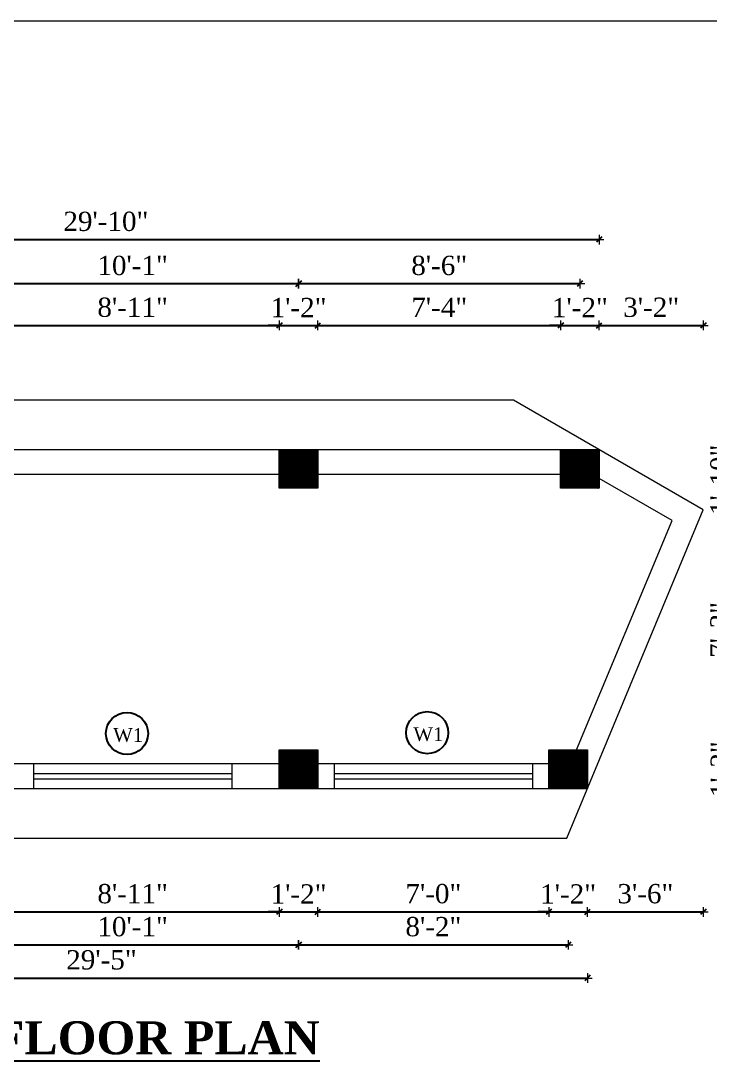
# Model space of a CAD drawing. Header units: inches. Extents: x 20273 to 45441, y -4696 to -1121.
# Drawn here: x 43863.9 to 44114.1, y -2826.3 to -2446.2 of the extents above; entities that cross this region are included whole.
import ezdxf

# ---------------------------------------------------------------- set-up
doc = ezdxf.new("R2010")
doc.units = ezdxf.units.IN
doc.header["$LTSCALE"] = 5
doc.header["$MEASUREMENT"] = 0
for name, color, linetype, lineweight in [('A-WALL', 7, 'Continuous', 9), ('Dimension', 7, 'Continuous', 18), ('ele1', 21, 'Continuous', 20)]:
    doc.layers.add(name, color=color, linetype=linetype, lineweight=lineweight)
doc.layers.add('dim line', color=7, linetype='Continuous', lineweight=15, true_color=0xfab2b2)
doc.layers.add('TEXT', color=6, linetype='Continuous')
doc.styles.add('ordinary', font='times.ttf')
doc.dimstyles.new('Copy of 96', dxfattribs={"dimtxt": 7, "dimasz": 4, "dimexe": 0.5, "dimexo": 0.5, "dimgap": 3, "dimtad": 1, "dimdec": 1, "dimzin": 11, "dimdsep": 46, "dimlunit": 4, "dimtxsty": 'ordinary', "dimblk": 'OBLIQUE', "dimcen": 0.09, "dimse1": 1, "dimse2": 1, "dimclrt": 6, "dimazin": 0, "dimtfac": 1, "dimtdec": 1, "dimtix": 1, "dimtmove": 2, "dimatfit": 3, "dimldrblk": 'leader', "dimfxl": 0.5, "dimfxlon": 1, "dimtolj": 1, "dimtzin": 0, "dimarcsym": 0})
pattern_1 = [(45, (17596.34578, 1062.78291), (-0.08838834765, 0.08838834765), [])]

# ---------------------------------------------------------------- blocks, each defined once
blk = doc.blocks.new('oblique')
at = {"color": 0, "lineweight": -2}
blk.add_line((0.25, 0.25), (-0.25, -0.25), dxfattribs=at)
at = {"layer": 'dim line', "lineweight": 9}
for p, q in [((-0.4375, 0), (0.4375, 0)), ((0, 0.4375), (0, -0.4375))]:
    blk.add_line(p, q, dxfattribs=at)
blk = doc.blocks.new('*D604')
at = {"layer": 'A-WALL', "color": 0, "lineweight": -2, "ltscale": 5, "transparency": 16777216}
blk.add_line((43851.23, -2769.6), (43957.73, -2769.6), dxfattribs=at)
at = {"layer": 'Defpoints', "color": 0, "ltscale": 5, "transparency": 16777216}
for p in [(43851.23, -2724.82), (43957.73, -2724.82), (43957.73, -2769.6)]:
    blk.add_point(p, dxfattribs=at)
at = {"layer": 'A-WALL', "color": 0, "lineweight": -2, "ltscale": 5, "transparency": 16777216, "xscale": 4, "yscale": 4, "zscale": 4, "rotation": 180}
blk.add_blockref('oblique', (43851.23, -2769.6), dxfattribs=at)
at = {"layer": 'A-WALL', "color": 0, "lineweight": -2, "ltscale": 5, "transparency": 16777216, "xscale": 4, "yscale": 4, "zscale": 4}
blk.add_blockref('oblique', (43957.73, -2769.6), dxfattribs=at)
at = {"layer": 'A-WALL', "color": 6, "ltscale": 5, "transparency": 16777216, "insert": (43904.48, -2763.04), "char_height": 7, "attachment_point": 5, "style": 'ordinary'}
blk.add_mtext('\\A1;8\'-11"', dxfattribs=at)
blk = doc.blocks.new('_OBLIQUE')
at = {"color": 0, "linetype": 'ByBlock'}
blk.add_line((-0.5, -0.5), (0.5, 0.5), dxfattribs=at)
blk = doc.blocks.new('leader')
at = {"layer": 'Dimension'}
for p, q in [((0, -4.328), (0, 4.328)), ((-4.424, 0), (4.424, 0))]:
    blk.add_line(p, q, dxfattribs=at)
blk = doc.blocks.new('*D605')
at = {"layer": 'A-WALL', "color": 0, "lineweight": -2, "ltscale": 5, "transparency": 16777216}
for p, q in [((43957.73, -2769.6), (43953.73, -2769.6)), ((43957.73, -2769.6), (43971.73, -2769.6)), ((43971.73, -2769.6), (43975.73, -2769.6))]:
    blk.add_line(p, q, dxfattribs=at)
at = {"layer": 'Defpoints', "color": 0, "ltscale": 5, "transparency": 16777216}
for p in [(43957.73, -2724.82), (43971.73, -2724.82), (43971.73, -2769.6)]:
    blk.add_point(p, dxfattribs=at)
at = {"layer": 'A-WALL', "color": 0, "lineweight": -2, "ltscale": 5, "transparency": 16777216, "xscale": 4, "yscale": 4, "zscale": 4}
blk.add_blockref('oblique', (43957.73, -2769.6), dxfattribs=at)
at = {"layer": 'A-WALL', "color": 0, "lineweight": -2, "ltscale": 5, "transparency": 16777216, "xscale": 4, "yscale": 4, "zscale": 4, "rotation": 180}
blk.add_blockref('oblique', (43971.73, -2769.6), dxfattribs=at)
at = {"layer": 'A-WALL', "color": 6, "ltscale": 5, "transparency": 16777216, "insert": (43964.73, -2763.1), "char_height": 7, "attachment_point": 5, "style": 'ordinary'}
blk.add_mtext('\\A1;1\'-2"', dxfattribs=at)
blk = doc.blocks.new('*D606')
at = {"layer": 'A-WALL', "color": 0, "lineweight": -2, "ltscale": 5, "transparency": 16777216}
blk.add_line((43971.73, -2769.6), (44055.6, -2769.6), dxfattribs=at)
at = {"layer": 'Defpoints', "color": 0, "ltscale": 5, "transparency": 16777216}
for p in [(43971.73, -2724.82), (44055.6, -2724.82), (44055.6, -2769.6)]:
    blk.add_point(p, dxfattribs=at)
at = {"layer": 'A-WALL', "color": 0, "lineweight": -2, "ltscale": 5, "transparency": 16777216, "xscale": 4, "yscale": 4, "zscale": 4, "rotation": 180}
blk.add_blockref('oblique', (43971.73, -2769.6), dxfattribs=at)
at = {"layer": 'A-WALL', "color": 0, "lineweight": -2, "ltscale": 5, "transparency": 16777216, "xscale": 4, "yscale": 4, "zscale": 4}
blk.add_blockref('oblique', (44055.6, -2769.6), dxfattribs=at)
at = {"layer": 'A-WALL', "color": 6, "ltscale": 5, "transparency": 16777216, "insert": (44013.67, -2763.03), "char_height": 7, "attachment_point": 5, "style": 'ordinary'}
blk.add_mtext('\\A1;7\'-0"', dxfattribs=at)
blk = doc.blocks.new('*D607')
at = {"layer": 'A-WALL', "color": 0, "lineweight": -2, "ltscale": 5, "transparency": 16777216}
for p, q in [((44055.6, -2769.6), (44051.6, -2769.6)), ((44055.6, -2769.6), (44069.6, -2769.6)), ((44069.6, -2769.6), (44073.6, -2769.6))]:
    blk.add_line(p, q, dxfattribs=at)
at = {"layer": 'Defpoints', "color": 0, "ltscale": 5, "transparency": 16777216}
for p in [(44055.6, -2724.82), (44069.6, -2724.82), (44069.6, -2769.6)]:
    blk.add_point(p, dxfattribs=at)
at = {"layer": 'A-WALL', "color": 0, "lineweight": -2, "ltscale": 5, "transparency": 16777216, "xscale": 4, "yscale": 4, "zscale": 4}
blk.add_blockref('oblique', (44055.6, -2769.6), dxfattribs=at)
at = {"layer": 'A-WALL', "color": 0, "lineweight": -2, "ltscale": 5, "transparency": 16777216, "xscale": 4, "yscale": 4, "zscale": 4, "rotation": 180}
blk.add_blockref('oblique', (44069.6, -2769.6), dxfattribs=at)
at = {"layer": 'A-WALL', "color": 6, "ltscale": 5, "transparency": 16777216, "insert": (44062.6, -2763.1), "char_height": 7, "attachment_point": 5, "style": 'ordinary'}
blk.add_mtext('\\A1;1\'-2"', dxfattribs=at)
blk = doc.blocks.new('*D609')
at = {"layer": 'A-WALL', "color": 0, "lineweight": -2, "ltscale": 5, "transparency": 16777216}
blk.add_line((43844.23, -2781.57), (43964.73, -2781.57), dxfattribs=at)
at = {"layer": 'Defpoints', "color": 0, "ltscale": 5, "transparency": 16777216}
for p in [(43844.23, -2717.82), (43964.73, -2717.82), (43964.73, -2781.57)]:
    blk.add_point(p, dxfattribs=at)
at = {"layer": 'A-WALL', "color": 0, "lineweight": -2, "ltscale": 5, "transparency": 16777216, "xscale": 4, "yscale": 4, "zscale": 4, "rotation": 180}
blk.add_blockref('oblique', (43844.23, -2781.57), dxfattribs=at)
at = {"layer": 'A-WALL', "color": 0, "lineweight": -2, "ltscale": 5, "transparency": 16777216, "xscale": 4, "yscale": 4, "zscale": 4}
blk.add_blockref('oblique', (43964.73, -2781.57), dxfattribs=at)
at = {"layer": 'A-WALL', "color": 6, "ltscale": 5, "transparency": 16777216, "insert": (43904.48, -2775.01), "char_height": 7, "attachment_point": 5, "style": 'ordinary'}
blk.add_mtext('\\A1;10\'-1"', dxfattribs=at)
blk = doc.blocks.new('*D610')
at = {"layer": 'A-WALL', "color": 0, "lineweight": -2, "ltscale": 5, "transparency": 16777216}
blk.add_line((43964.73, -2781.57), (44062.6, -2781.57), dxfattribs=at)
at = {"layer": 'Defpoints', "color": 0, "ltscale": 5, "transparency": 16777216}
for p in [(43964.73, -2717.82), (44062.6, -2717.82), (44062.6, -2781.57)]:
    blk.add_point(p, dxfattribs=at)
at = {"layer": 'A-WALL', "color": 0, "lineweight": -2, "ltscale": 5, "transparency": 16777216, "xscale": 4, "yscale": 4, "zscale": 4, "rotation": 180}
blk.add_blockref('oblique', (43964.73, -2781.57), dxfattribs=at)
at = {"layer": 'A-WALL', "color": 0, "lineweight": -2, "ltscale": 5, "transparency": 16777216, "xscale": 4, "yscale": 4, "zscale": 4}
blk.add_blockref('oblique', (44062.6, -2781.57), dxfattribs=at)
at = {"layer": 'A-WALL', "color": 6, "ltscale": 5, "transparency": 16777216, "insert": (44013.67, -2775.01), "char_height": 7, "attachment_point": 5, "style": 'ordinary'}
blk.add_mtext('\\A1;8\'-2"', dxfattribs=at)
blk = doc.blocks.new('*D611')
at = {"layer": 'A-WALL', "color": 0, "lineweight": -2, "ltscale": 5, "transparency": 16777216}
blk.add_line((43716.73, -2793.62), (44069.6, -2793.62), dxfattribs=at)
at = {"layer": 'Defpoints', "color": 0, "ltscale": 5, "transparency": 16777216}
for p in [(43716.73, -2724.82), (44069.6, -2724.82), (44069.6, -2793.62)]:
    blk.add_point(p, dxfattribs=at)
at = {"layer": 'A-WALL', "color": 0, "lineweight": -2, "ltscale": 5, "transparency": 16777216, "xscale": 4, "yscale": 4, "zscale": 4, "rotation": 180}
blk.add_blockref('oblique', (43716.73, -2793.62), dxfattribs=at)
at = {"layer": 'A-WALL', "color": 0, "lineweight": -2, "ltscale": 5, "transparency": 16777216, "xscale": 4, "yscale": 4, "zscale": 4}
blk.add_blockref('oblique', (44069.6, -2793.62), dxfattribs=at)
at = {"layer": 'A-WALL', "color": 6, "ltscale": 5, "transparency": 16777216, "insert": (43893.17, -2787.05), "char_height": 7, "attachment_point": 5, "style": 'ordinary'}
blk.add_mtext('\\A1;29\'-5"', dxfattribs=at)
blk = doc.blocks.new('*D620')
at = {"layer": 'A-WALL', "color": 0, "lineweight": -2, "ltscale": 5, "transparency": 16777216}
blk.add_line((43851.23, -2556.72), (43957.73, -2556.72), dxfattribs=at)
at = {"layer": 'Defpoints', "color": 0, "ltscale": 5, "transparency": 16777216}
for p in [(43957.73, -2556.72), (43851.23, -2601.83), (43957.73, -2601.83)]:
    blk.add_point(p, dxfattribs=at)
at = {"layer": 'A-WALL', "color": 0, "lineweight": -2, "ltscale": 5, "transparency": 16777216, "xscale": 4, "yscale": 4, "zscale": 4, "rotation": 180}
blk.add_blockref('oblique', (43851.23, -2556.72), dxfattribs=at)
at = {"layer": 'A-WALL', "color": 0, "lineweight": -2, "ltscale": 5, "transparency": 16777216, "xscale": 4, "yscale": 4, "zscale": 4}
blk.add_blockref('oblique', (43957.73, -2556.72), dxfattribs=at)
at = {"layer": 'A-WALL', "color": 6, "ltscale": 5, "transparency": 16777216, "insert": (43904.48, -2550.16), "char_height": 7, "attachment_point": 5, "style": 'ordinary'}
blk.add_mtext('\\A1;8\'-11"', dxfattribs=at)
blk = doc.blocks.new('*D621')
at = {"layer": 'A-WALL', "color": 0, "lineweight": -2, "ltscale": 5, "transparency": 16777216}
for p, q in [((43957.73, -2556.72), (43953.73, -2556.72)), ((43957.73, -2556.72), (43971.73, -2556.72)), ((43971.73, -2556.72), (43975.73, -2556.72))]:
    blk.add_line(p, q, dxfattribs=at)
at = {"layer": 'Defpoints', "color": 0, "ltscale": 5, "transparency": 16777216}
for p in [(43971.73, -2556.72), (43957.73, -2601.83), (43971.73, -2601.83)]:
    blk.add_point(p, dxfattribs=at)
at = {"layer": 'A-WALL', "color": 0, "lineweight": -2, "ltscale": 5, "transparency": 16777216, "xscale": 4, "yscale": 4, "zscale": 4}
blk.add_blockref('oblique', (43957.73, -2556.72), dxfattribs=at)
at = {"layer": 'A-WALL', "color": 0, "lineweight": -2, "ltscale": 5, "transparency": 16777216, "xscale": 4, "yscale": 4, "zscale": 4, "rotation": 180}
blk.add_blockref('oblique', (43971.73, -2556.72), dxfattribs=at)
at = {"layer": 'A-WALL', "color": 6, "ltscale": 5, "transparency": 16777216, "insert": (43964.73, -2550.22), "char_height": 7, "attachment_point": 5, "style": 'ordinary'}
blk.add_mtext('\\A1;1\'-2"', dxfattribs=at)
blk = doc.blocks.new('*D622')
at = {"layer": 'A-WALL', "color": 0, "lineweight": -2, "ltscale": 5, "transparency": 16777216}
blk.add_line((43971.73, -2556.72), (44059.86, -2556.72), dxfattribs=at)
at = {"layer": 'Defpoints', "color": 0, "ltscale": 5, "transparency": 16777216}
for p in [(44059.86, -2556.72), (43971.73, -2601.83), (44059.86, -2601.83)]:
    blk.add_point(p, dxfattribs=at)
at = {"layer": 'A-WALL', "color": 0, "lineweight": -2, "ltscale": 5, "transparency": 16777216, "xscale": 4, "yscale": 4, "zscale": 4, "rotation": 180}
blk.add_blockref('oblique', (43971.73, -2556.72), dxfattribs=at)
at = {"layer": 'A-WALL', "color": 0, "lineweight": -2, "ltscale": 5, "transparency": 16777216, "xscale": 4, "yscale": 4, "zscale": 4}
blk.add_blockref('oblique', (44059.86, -2556.72), dxfattribs=at)
at = {"layer": 'A-WALL', "color": 6, "ltscale": 5, "transparency": 16777216, "insert": (44015.8, -2550.15), "char_height": 7, "attachment_point": 5, "style": 'ordinary'}
blk.add_mtext('\\A1;7\'-4"', dxfattribs=at)
blk = doc.blocks.new('*D623')
at = {"layer": 'A-WALL', "color": 0, "lineweight": -2, "ltscale": 5, "transparency": 16777216}
for p, q in [((44059.86, -2556.72), (44055.86, -2556.72)), ((44059.86, -2556.72), (44073.86, -2556.72)), ((44073.86, -2556.72), (44077.86, -2556.72))]:
    blk.add_line(p, q, dxfattribs=at)
at = {"layer": 'Defpoints', "color": 0, "ltscale": 5, "transparency": 16777216}
for p in [(44073.86, -2556.72), (44059.86, -2601.83), (44073.86, -2601.83)]:
    blk.add_point(p, dxfattribs=at)
at = {"layer": 'A-WALL', "color": 0, "lineweight": -2, "ltscale": 5, "transparency": 16777216, "xscale": 4, "yscale": 4, "zscale": 4}
blk.add_blockref('oblique', (44059.86, -2556.72), dxfattribs=at)
at = {"layer": 'A-WALL', "color": 0, "lineweight": -2, "ltscale": 5, "transparency": 16777216, "xscale": 4, "yscale": 4, "zscale": 4, "rotation": 180}
blk.add_blockref('oblique', (44073.86, -2556.72), dxfattribs=at)
at = {"layer": 'A-WALL', "color": 6, "ltscale": 5, "transparency": 16777216, "insert": (44066.86, -2550.22), "char_height": 7, "attachment_point": 5, "style": 'ordinary'}
blk.add_mtext('\\A1;1\'-2"', dxfattribs=at)
blk = doc.blocks.new('*D624')
at = {"layer": 'A-WALL', "color": 0, "lineweight": -2, "ltscale": 5, "transparency": 16777216}
blk.add_line((44073.86, -2556.72), (44111.67, -2556.72), dxfattribs=at)
at = {"layer": 'Defpoints', "color": 0, "ltscale": 5, "transparency": 16777216}
for p in [(44111.67, -2556.72), (44073.86, -2601.83), (44111.67, -2623.68)]:
    blk.add_point(p, dxfattribs=at)
at = {"layer": 'A-WALL', "color": 0, "lineweight": -2, "ltscale": 5, "transparency": 16777216, "xscale": 4, "yscale": 4, "zscale": 4, "rotation": 180}
blk.add_blockref('oblique', (44073.86, -2556.72), dxfattribs=at)
at = {"layer": 'A-WALL', "color": 0, "lineweight": -2, "ltscale": 5, "transparency": 16777216, "xscale": 4, "yscale": 4, "zscale": 4}
blk.add_blockref('oblique', (44111.67, -2556.72), dxfattribs=at)
at = {"layer": 'A-WALL', "color": 6, "ltscale": 5, "transparency": 16777216, "insert": (44092.76, -2550.16), "char_height": 7, "attachment_point": 5, "style": 'ordinary'}
blk.add_mtext('\\A1;3\'-2"', dxfattribs=at)
blk = doc.blocks.new('*D585')
at = {"layer": 'A-WALL', "color": 0, "lineweight": -2, "ltscale": 5, "transparency": 16777216}
blk.add_line((44069.6, -2769.6), (44111.67, -2769.6), dxfattribs=at)
at = {"layer": 'Defpoints', "color": 0, "ltscale": 5, "transparency": 16777216}
for p in [(44111.67, -2623.68), (44069.6, -2724.82), (44111.67, -2769.6)]:
    blk.add_point(p, dxfattribs=at)
at = {"layer": 'A-WALL', "color": 0, "lineweight": -2, "ltscale": 5, "transparency": 16777216, "xscale": 4, "yscale": 4, "zscale": 4, "rotation": 180}
blk.add_blockref('oblique', (44069.6, -2769.6), dxfattribs=at)
at = {"layer": 'A-WALL', "color": 0, "lineweight": -2, "ltscale": 5, "transparency": 16777216, "xscale": 4, "yscale": 4, "zscale": 4}
blk.add_blockref('oblique', (44111.67, -2769.6), dxfattribs=at)
at = {"layer": 'A-WALL', "color": 6, "ltscale": 5, "transparency": 16777216, "insert": (44090.64, -2763.04), "char_height": 7, "attachment_point": 5, "style": 'ordinary'}
blk.add_mtext('\\A1;3\'-6"', dxfattribs=at)
blk = doc.blocks.new('*D587')
at = {"layer": 'A-WALL', "color": 0, "lineweight": -2, "ltscale": 5, "transparency": 16777216}
blk.add_line((43844.23, -2541.54), (43964.73, -2541.54), dxfattribs=at)
at = {"layer": 'Defpoints', "color": 0, "ltscale": 5, "transparency": 16777216}
for p in [(43964.73, -2541.54), (43844.23, -2608.83), (43964.73, -2608.83)]:
    blk.add_point(p, dxfattribs=at)
at = {"layer": 'A-WALL', "color": 0, "lineweight": -2, "ltscale": 5, "transparency": 16777216, "xscale": 4, "yscale": 4, "zscale": 4, "rotation": 180}
blk.add_blockref('oblique', (43844.23, -2541.54), dxfattribs=at)
at = {"layer": 'A-WALL', "color": 0, "lineweight": -2, "ltscale": 5, "transparency": 16777216, "xscale": 4, "yscale": 4, "zscale": 4}
blk.add_blockref('oblique', (43964.73, -2541.54), dxfattribs=at)
at = {"layer": 'A-WALL', "color": 6, "ltscale": 5, "transparency": 16777216, "insert": (43904.48, -2534.98), "char_height": 7, "attachment_point": 5, "style": 'ordinary'}
blk.add_mtext('\\A1;10\'-1"', dxfattribs=at)
blk = doc.blocks.new('*D588')
at = {"layer": 'A-WALL', "color": 0, "lineweight": -2, "ltscale": 5, "transparency": 16777216}
blk.add_line((43964.73, -2541.54), (44066.86, -2541.54), dxfattribs=at)
at = {"layer": 'Defpoints', "color": 0, "ltscale": 5, "transparency": 16777216}
for p in [(44066.86, -2541.54), (43964.73, -2608.83), (44066.86, -2608.83)]:
    blk.add_point(p, dxfattribs=at)
at = {"layer": 'A-WALL', "color": 0, "lineweight": -2, "ltscale": 5, "transparency": 16777216, "xscale": 4, "yscale": 4, "zscale": 4, "rotation": 180}
blk.add_blockref('oblique', (43964.73, -2541.54), dxfattribs=at)
at = {"layer": 'A-WALL', "color": 0, "lineweight": -2, "ltscale": 5, "transparency": 16777216, "xscale": 4, "yscale": 4, "zscale": 4}
blk.add_blockref('oblique', (44066.86, -2541.54), dxfattribs=at)
at = {"layer": 'A-WALL', "color": 6, "ltscale": 5, "transparency": 16777216, "insert": (44015.8, -2534.98), "char_height": 7, "attachment_point": 5, "style": 'ordinary'}
blk.add_mtext('\\A1;8\'-6"', dxfattribs=at)
blk = doc.blocks.new('*D589')
at = {"layer": 'A-WALL', "color": 0, "lineweight": -2, "ltscale": 5, "transparency": 16777216}
blk.add_line((43715.69, -2525.54), (44073.86, -2525.54), dxfattribs=at)
at = {"layer": 'Defpoints', "color": 0, "ltscale": 5, "transparency": 16777216}
for p in [(44073.86, -2525.54), (43715.69, -2601.83), (44073.86, -2601.83)]:
    blk.add_point(p, dxfattribs=at)
at = {"layer": 'A-WALL', "color": 0, "lineweight": -2, "ltscale": 5, "transparency": 16777216, "xscale": 4, "yscale": 4, "zscale": 4, "rotation": 180}
blk.add_blockref('oblique', (43715.69, -2525.54), dxfattribs=at)
at = {"layer": 'A-WALL', "color": 0, "lineweight": -2, "ltscale": 5, "transparency": 16777216, "xscale": 4, "yscale": 4, "zscale": 4}
blk.add_blockref('oblique', (44073.86, -2525.54), dxfattribs=at)
at = {"layer": 'A-WALL', "color": 6, "ltscale": 5, "transparency": 16777216, "insert": (43894.77, -2518.97), "char_height": 7, "attachment_point": 5, "style": 'ordinary'}
blk.add_mtext('\\A1;29\'-10"', dxfattribs=at)
blk = doc.blocks.new('*D590')
at = {"layer": 'A-WALL', "color": 0, "lineweight": -2, "ltscale": 5, "transparency": 16777216}
for p, q in [((44124.31, -2710.82), (44124.31, -2706.82)), ((44124.31, -2724.82), (44124.31, -2710.82)), ((44124.31, -2724.82), (44124.31, -2728.82))]:
    blk.add_line(p, q, dxfattribs=at)
at = {"layer": 'Defpoints', "color": 0, "ltscale": 5, "transparency": 16777216}
for p in [(44069.6, -2710.82), (44124.31, -2710.82), (44069.6, -2724.82)]:
    blk.add_point(p, dxfattribs=at)
at = {"layer": 'A-WALL', "color": 0, "lineweight": -2, "ltscale": 5, "transparency": 16777216, "xscale": 4, "yscale": 4, "zscale": 4}
for p, rotation in [((44124.31, -2710.82), 270), ((44124.31, -2724.82), 90)]:
    blk.add_blockref('oblique', p, dxfattribs=dict(at, rotation=rotation))
at = {"layer": 'A-WALL', "color": 6, "ltscale": 5, "transparency": 16777216, "insert": (44117.81, -2717.82), "char_height": 7, "attachment_point": 5, "rotation": 90, "style": 'ordinary'}
blk.add_mtext('\\A1;1\'-2"', dxfattribs=at)
blk = doc.blocks.new('*D591')
at = {"layer": 'A-WALL', "color": 0, "lineweight": -2, "ltscale": 5, "transparency": 16777216}
blk.add_line((44124.31, -2710.82), (44124.31, -2623.68), dxfattribs=at)
at = {"layer": 'Defpoints', "color": 0, "ltscale": 5, "transparency": 16777216}
for p in [(44111.67, -2623.68), (44124.31, -2623.68), (44069.6, -2710.82)]:
    blk.add_point(p, dxfattribs=at)
at = {"layer": 'A-WALL', "color": 0, "lineweight": -2, "ltscale": 5, "transparency": 16777216, "xscale": 4, "yscale": 4, "zscale": 4}
for p, rotation in [((44124.31, -2623.68), 90), ((44124.31, -2710.82), 270)]:
    blk.add_blockref('oblique', p, dxfattribs=dict(at, rotation=rotation))
at = {"layer": 'A-WALL', "color": 6, "ltscale": 5, "transparency": 16777216, "insert": (44117.74, -2667.25), "char_height": 7, "attachment_point": 5, "rotation": 90, "style": 'ordinary'}
blk.add_mtext('\\A1;7\'-3"', dxfattribs=at)
blk = doc.blocks.new('*D592')
at = {"layer": 'A-WALL', "color": 0, "lineweight": -2, "ltscale": 5, "transparency": 16777216}
for p, q in [((44124.31, -2601.83), (44124.31, -2597.83)), ((44124.31, -2623.68), (44124.31, -2601.83)), ((44124.31, -2623.68), (44124.31, -2627.68))]:
    blk.add_line(p, q, dxfattribs=at)
at = {"layer": 'Defpoints', "color": 0, "ltscale": 5, "transparency": 16777216}
for p in [(44073.86, -2601.83), (44124.31, -2601.83), (44111.67, -2623.68)]:
    blk.add_point(p, dxfattribs=at)
at = {"layer": 'A-WALL', "color": 0, "lineweight": -2, "ltscale": 5, "transparency": 16777216, "xscale": 4, "yscale": 4, "zscale": 4}
for p, rotation in [((44124.31, -2601.83), 270), ((44124.31, -2623.68), 90)]:
    blk.add_blockref('oblique', p, dxfattribs=dict(at, rotation=rotation))
at = {"layer": 'A-WALL', "color": 6, "ltscale": 5, "transparency": 16777216, "insert": (44117.75, -2612.76), "char_height": 7, "attachment_point": 5, "rotation": 90, "style": 'ordinary'}
blk.add_mtext('\\A1;1\'-10"', dxfattribs=at)
blk = doc.blocks.new('*D593')
at = {"layer": 'A-WALL', "color": 0, "lineweight": -2, "ltscale": 5, "transparency": 16777216}
blk.add_line((44138.77, -2717.82), (44138.77, -2608.83), dxfattribs=at)
at = {"layer": 'Defpoints', "color": 0, "ltscale": 5, "transparency": 16777216}
for p in [(44066.86, -2608.83), (44138.77, -2608.83), (44062.6, -2717.82)]:
    blk.add_point(p, dxfattribs=at)
at = {"layer": 'A-WALL', "color": 0, "lineweight": -2, "ltscale": 5, "transparency": 16777216, "xscale": 4, "yscale": 4, "zscale": 4}
for p, rotation in [((44138.77, -2608.83), 90), ((44138.77, -2717.82), 270)]:
    blk.add_blockref('oblique', p, dxfattribs=dict(at, rotation=rotation))
at = {"layer": 'A-WALL', "color": 6, "ltscale": 5, "transparency": 16777216, "insert": (44132.2, -2663.32), "char_height": 7, "attachment_point": 5, "rotation": 90, "style": 'ordinary'}
blk.add_mtext('\\A1;9\'-1"', dxfattribs=at)
blk = doc.blocks.new('*D594')
at = {"layer": 'A-WALL', "color": 0, "lineweight": -2, "ltscale": 5, "transparency": 16777216}
blk.add_line((44155.63, -2724.82), (44155.63, -2601.83), dxfattribs=at)
at = {"layer": 'Defpoints', "color": 0, "ltscale": 5, "transparency": 16777216}
for p in [(44073.86, -2601.83), (44155.63, -2601.83), (44069.6, -2724.82)]:
    blk.add_point(p, dxfattribs=at)
at = {"layer": 'A-WALL', "color": 0, "lineweight": -2, "ltscale": 5, "transparency": 16777216, "xscale": 4, "yscale": 4, "zscale": 4}
for p, rotation in [((44155.63, -2601.83), 90), ((44155.63, -2724.82), 270)]:
    blk.add_blockref('oblique', p, dxfattribs=dict(at, rotation=rotation))
at = {"layer": 'A-WALL', "color": 6, "ltscale": 5, "transparency": 16777216, "insert": (44149.07, -2663.32), "char_height": 7, "attachment_point": 5, "rotation": 90, "style": 'ordinary'}
blk.add_mtext('\\A1;10\'-3"', dxfattribs=at)

msp = doc.modelspace()

# ---------------------------------------------------------------- hatches: boundary and pattern name
at = {"layer": 'A-WALL', "ltscale": 5}
h = msp.add_hatch(dxfattribs=at)
h.set_pattern_fill('ANSI31', color=256)
h.set_pattern_definition(pattern_1)
h.paths.add_polyline_path([(43971.73, -2615.83), (43971.73, -2601.83), (43957.73, -2601.83), (43957.73, -2615.83)])
h = msp.add_hatch(dxfattribs=at)
h.set_pattern_fill('ANSI31', color=256)
h.set_pattern_definition(pattern_1)
h.paths.add_polyline_path([(44073.86, -2601.83), (44059.86, -2601.83), (44059.86, -2615.83), (44073.86, -2615.83)])
h = msp.add_hatch(dxfattribs=at)
h.set_pattern_fill('ANSI31', color=256)
h.set_pattern_definition(pattern_1)
h.paths.add_polyline_path([(43957.73, -2724.82), (43971.73, -2724.82), (43971.73, -2710.82), (43957.73, -2710.82)])
h = msp.add_hatch(dxfattribs=at)
h.set_pattern_fill('ANSI31', color=256)
h.set_pattern_definition(pattern_1)
h.paths.add_polyline_path([(44069.6, -2710.82), (44055.6, -2710.82), (44055.6, -2724.82), (44069.6, -2724.82)])

# ---------------------------------------------------------------- linework, layer by layer
for p, q in [((44042.71, -2583.83), (43715.54, -2583.83)), ((44111.67, -2623.68), (44042.71, -2583.83)), ((44073.86, -2601.83), (43715.69, -2601.83)), ((43957.73, -2610.83), (43851.23, -2610.83)), ((44059.86, -2610.83), (43971.73, -2610.83)), ((44100.33, -2627.52), (44073.86, -2612.22)), ((44062.11, -2742.82), (44111.67, -2623.68)), ((44065.68, -2710.82), (44100.33, -2627.52)), ((43957.73, -2715.82), (43851.23, -2715.82)), ((43868.48, -2715.82), (43868.48, -2724.82)), ((43940.48, -2715.82), (43940.48, -2724.82)), ((44055.6, -2715.82), (43971.73, -2715.82)), ((43977.67, -2715.82), (43977.67, -2724.82)), ((44049.67, -2715.82), (44049.67, -2724.82)), ((43868.48, -2719.32), (43940.48, -2719.32)), ((43868.48, -2721.32), (43940.48, -2721.32)), ((43977.67, -2719.32), (44049.67, -2719.32)), ((43977.67, -2721.32), (44049.67, -2721.32)), ((43716.73, -2724.82), (44069.6, -2724.82)), ((43716.89, -2742.82), (44062.11, -2742.82))]:
    msp.add_line(p, q, dxfattribs=at)
for points in [[(43957.73, -2601.83), (43971.73, -2601.83), (43971.73, -2615.83), (43957.73, -2615.83)], [(44059.86, -2601.83), (44073.86, -2601.83), (44073.86, -2615.83), (44059.86, -2615.83)], [(43957.73, -2710.82), (43971.73, -2710.82), (43971.73, -2724.82), (43957.73, -2724.82)], [(44055.6, -2710.82), (44069.6, -2710.82), (44069.6, -2724.82), (44055.6, -2724.82)]]:
    msp.add_lwpolyline(points, close=True, dxfattribs=at)
at = {"layer": 'ele1'}
msp.add_lwpolyline([(42351.65, -2446.17), (45436.61, -2446.17), (45436.61, -4601.5), (42351.65, -4601.5)], close=True, dxfattribs=at)
msp.add_lwpolyline([(42351.65, -2446.17), (45436.61, -2446.17), (45436.61, -4601.5), (42351.65, -4601.5)], close=True, dxfattribs=at)
at = {"layer": 'TEXT'}
for centre in [(43902.44, -2704.84), (44011.45, -2704.55)]:
    msp.add_circle(centre, 7.64, dxfattribs=at)

# ---------------------------------------------------------------- texts
at = {"layer": 'TEXT', "style": 'ordinary'}
for p in [(44006.41, -2707.62), (43897.41, -2707.9)]:
    msp.add_text('W1', height=5, rotation=0.0004, dxfattribs=at).set_placement(p)
at = {"layer": 'TEXT', "insert": (43884.3, -2821.48), "char_height": 12, "width": 219.8151, "attachment_point": 8, "rotation": 359.9996, "style": 'ordinary'}
msp.add_mtext('{\\fTimes New Roman|b1|i0|c0|p18;\\LFIRST FLOOR PLAN}', dxfattribs=at)

# ---------------------------------------------------------------- dimensions: what is measured, and where the dimension line sits
at = {"layer": 'A-WALL', "ltscale": 5}
for base, p1, p2, picture, middle in [((44073.86, -2525.54), (43715.69, -2601.83), (44073.86, -2601.83), '*D589', (43894.77, -2518.97)), ((43964.73466245, -2541.54171865), (43844.23466245, -2608.82836372), (43964.73466245, -2608.82836372), '*D587', (43904.48466245, -2534.98115629)), ((44066.86, -2541.54), (43964.73, -2608.83), (44066.86, -2608.83), '*D588', (44015.8, -2534.98)), ((43957.73466245, -2556.71798306), (43851.23466245, -2601.82836372), (43957.73466245, -2601.82836372), '*D620', (43904.48466245, -2550.15742069)), ((43971.73, -2556.72), (43957.73, -2601.83), (43971.73, -2601.83), '*D621', (43964.73, -2550.22)), ((44059.86, -2556.72), (43971.73, -2601.83), (44059.86, -2601.83), '*D622', (44015.8, -2550.15)), ((44073.86, -2556.72), (44059.86, -2601.83), (44073.86, -2601.83), '*D623', (44066.86, -2550.22)), ((44111.67, -2556.72), (44073.86, -2601.83), (44111.67, -2623.68), '*D624', (44092.76, -2550.16)), ((44111.67, -2769.6), (44069.6, -2724.82), (44111.67, -2623.68), '*D585', (44090.64, -2763.04)), ((43964.73466245, -2781.57072716), (43844.23466245, -2717.81863384), (43964.73466245, -2717.81863384), '*D609', (43904.48466245, -2775.01016479)), ((44062.6, -2781.57), (43964.73, -2717.82), (44062.6, -2717.82), '*D610', (44013.67, -2775.01)), ((44069.6, -2793.62), (43716.73, -2724.82), (44069.6, -2724.82), '*D611', (43893.17, -2787.05)), ((43957.73466245, -2769.59805444), (43851.23466245, -2724.81863384), (43957.73466245, -2724.81863384), '*D604', (43904.48466245, -2763.03749208)), ((43971.73, -2769.6), (43957.73, -2724.82), (43971.73, -2724.82), '*D605', (43964.73, -2763.1)), ((44055.6, -2769.6), (43971.73, -2724.82), (44055.6, -2724.82), '*D606', (44013.67, -2763.03)), ((44069.6, -2769.6), (44055.6, -2724.82), (44069.6, -2724.82), '*D607', (44062.6, -2763.1))]:
    dim = msp.add_linear_dim(base=base, p1=p1, p2=p2, dimstyle='Copy of 96', override={"dimdec": 0, "dimblk": 'oblique', "dimtdec": 0, "dimarcsym": 1}, dxfattribs=at)
    dim.commit()
    dim.dimension.update_dxf_attribs({"geometry": picture, "text_midpoint": middle})
for base, p1, p2, picture, middle in [((44155.63, -2601.83), (44069.6, -2724.82), (44073.86, -2601.83), '*D594', (44149.07, -2663.32)), ((44124.31, -2601.83), (44111.67, -2623.68), (44073.86, -2601.83), '*D592', (44117.75, -2612.76)), ((44138.77, -2608.83), (44062.6, -2717.82), (44066.86, -2608.83), '*D593', (44132.2, -2663.32)), ((44124.31, -2623.68), (44069.6, -2710.82), (44111.67, -2623.68), '*D591', (44117.74, -2667.25)), ((44124.31, -2710.82), (44069.6, -2724.82), (44069.6, -2710.82), '*D590', (44117.81, -2717.82))]:
    dim = msp.add_linear_dim(base=base, p1=p1, p2=p2, angle=90, dimstyle='Copy of 96', override={"dimdec": 0, "dimblk": 'oblique', "dimtdec": 0, "dimarcsym": 1}, dxfattribs=at)
    dim.commit()
    dim.dimension.update_dxf_attribs({"geometry": picture, "text_midpoint": middle})

doc.saveas('drawing.dxf')
